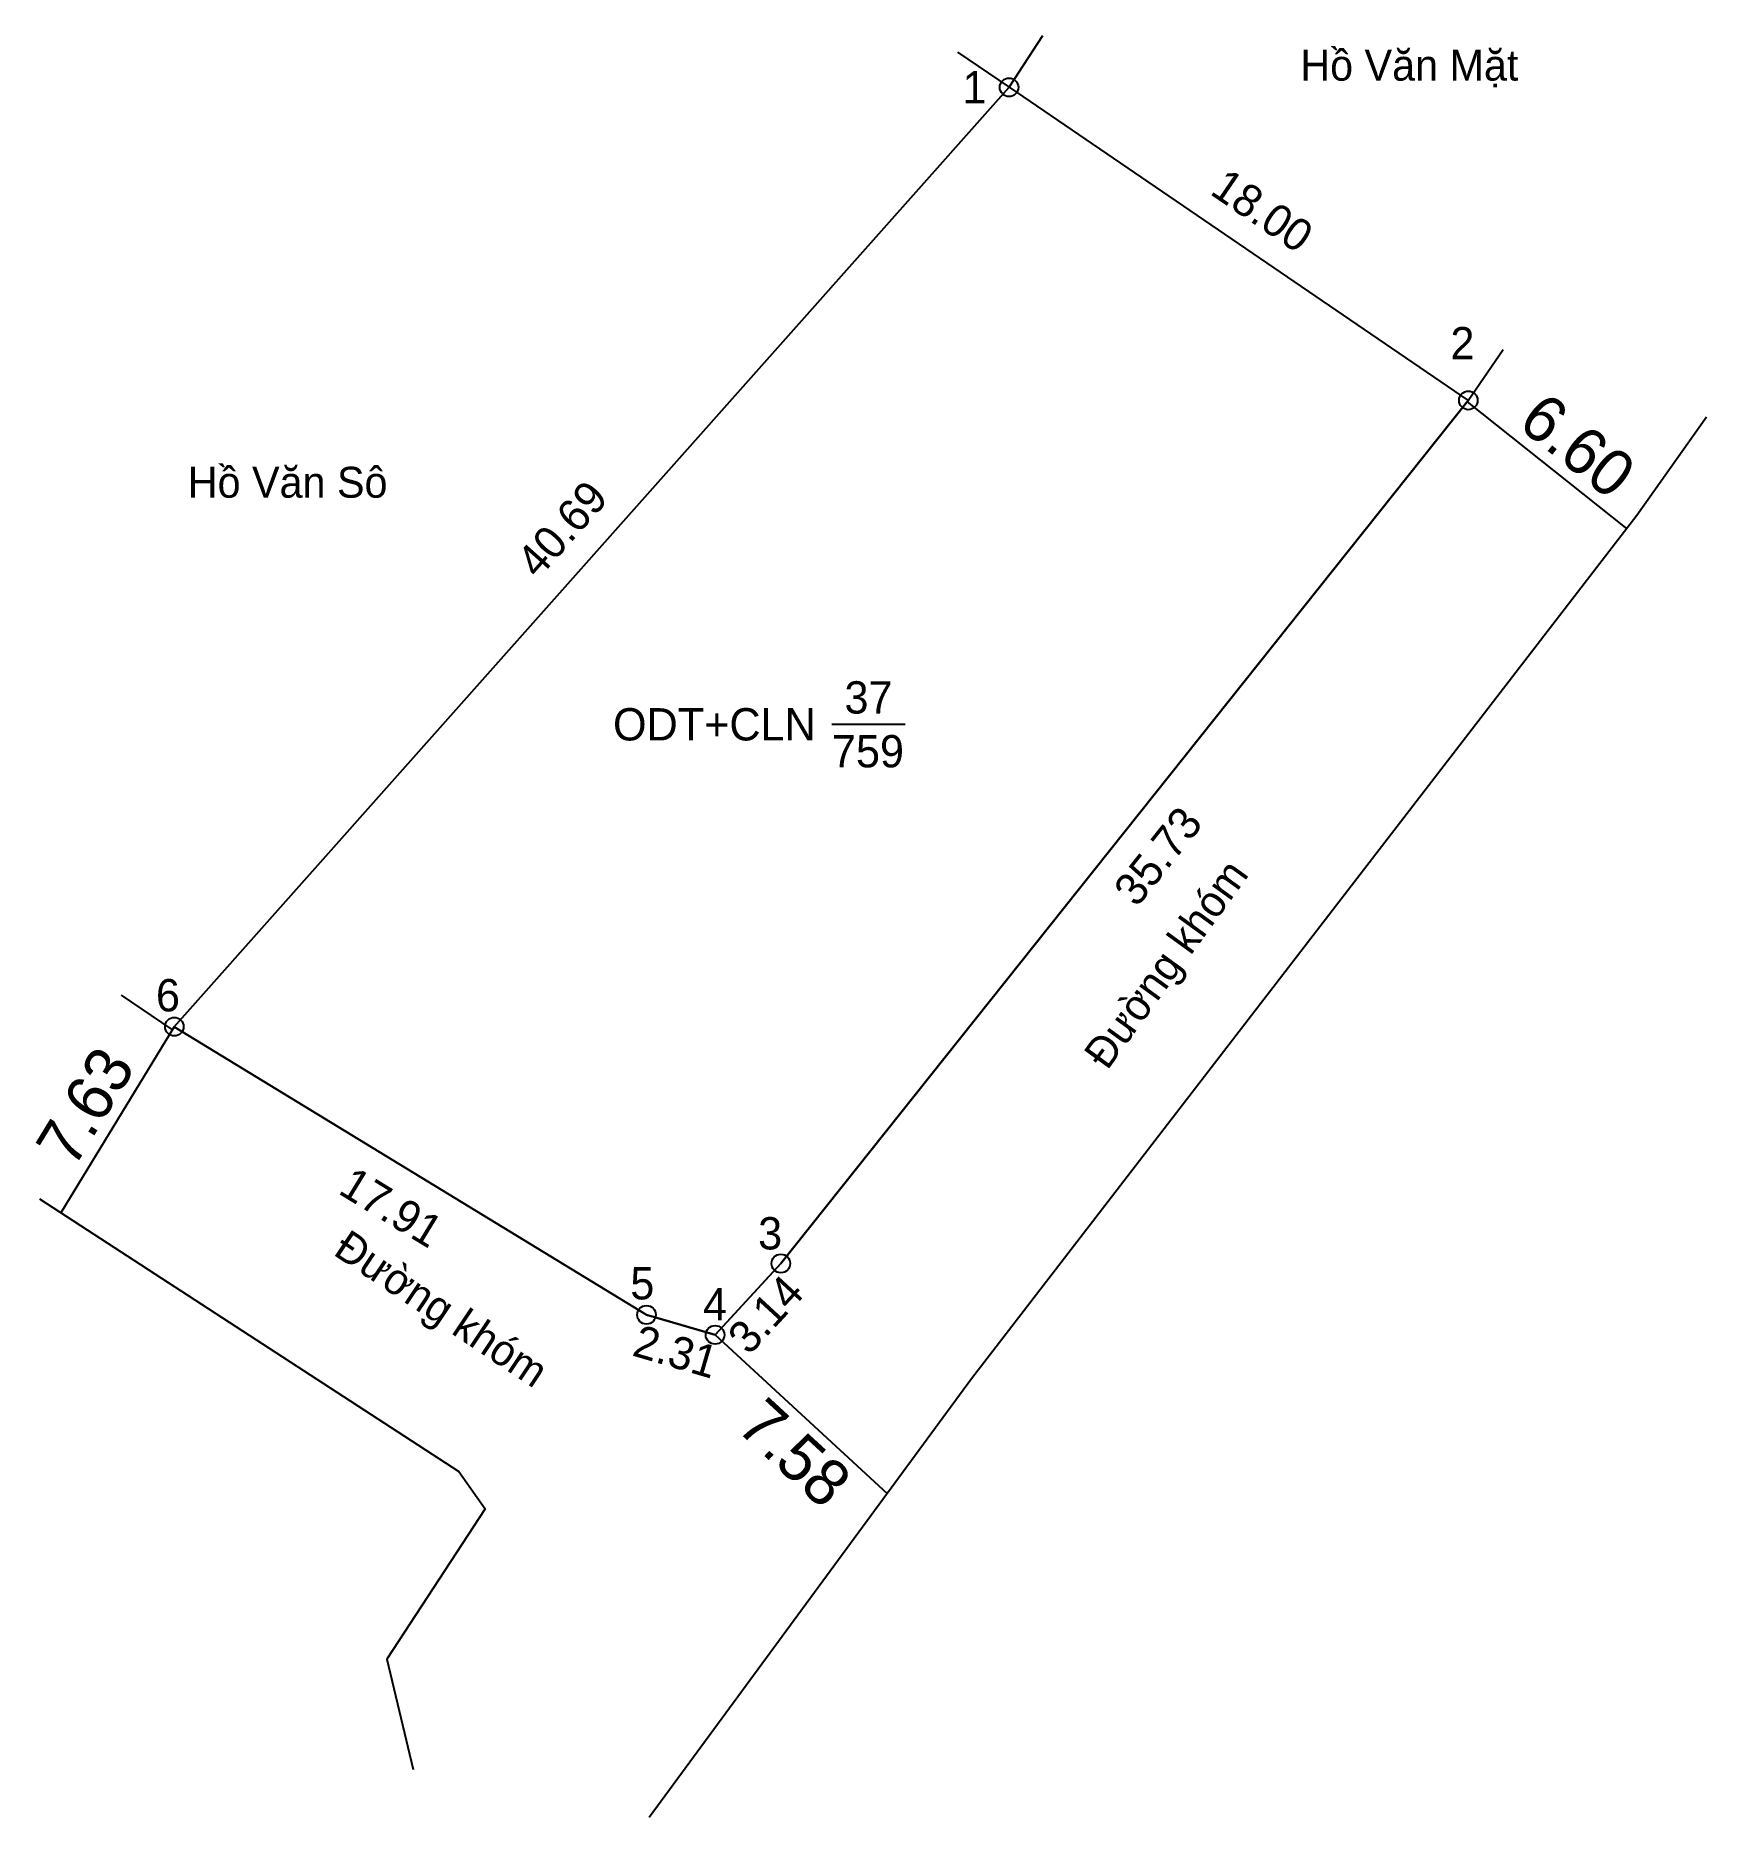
# Model space of a CAD drawing. Extents: x 535791.7 to 535845.8, y 1839206.7 to 1839264.4.
import ezdxf

# ---------------------------------------------------------------- set-up
doc = ezdxf.new("R2010")
doc.units = 0
for name, color, linetype in [('CanhThua', 7, 'Continuous'), ('ChieuDaiCanhThua', 7, 'Continuous'), ('Level 1', 7, 'Continuous'), ('Level 10', 7, 'Continuous'), ('Level 16', 7, 'Continuous'), ('MocDinhThua', 7, 'Continuous'), ('NhanDiaChinhThua', 7, 'Continuous'), ('SoHieuDinhThua', 7, 'Continuous')]:
    doc.layers.add(name, color=color, linetype=linetype)

msp = doc.modelspace()

# ---------------------------------------------------------------- linework, layer by layer
at = {"layer": 'CanhThua'}
for p, q in [((535796.22, 1839232.34), (535823.25, 1839262.76)), ((535823.25, 1839262.76), (535838.12, 1839252.62)), ((535838.12, 1839252.62), (535815.86, 1839224.67)), ((535811.51, 1839223.01), (535796.22, 1839232.34)), ((535815.86, 1839224.67), (535813.73, 1839222.36)), ((535813.73, 1839222.36), (535811.51, 1839223.01))]:
    msp.add_line(p, q, dxfattribs=at)
at = {"layer": 'Level 10'}
for p, q in [((535823.25, 1839262.76), (535824.338, 1839264.433)), ((535821.584, 1839263.896), (535823.25, 1839262.76)), ((535796.22, 1839232.34), (535823.25, 1839262.76)), ((535823.25, 1839262.76), (535838.12, 1839252.62)), ((535838.12, 1839252.62), (535839.245, 1839254.274)), ((535815.86, 1839224.67), (535838.12, 1839252.62)), ((535838.085, 1839252.576), (535843.25, 1839248.462)), ((535794.498, 1839233.356), (535796.14, 1839232.25)), ((535796.22, 1839232.34), (535792.541, 1839226.311)), ((535796.14, 1839232.25), (535796.22, 1839232.34)), ((535796.22, 1839232.34), (535811.51, 1839223.01)), ((535813.73, 1839222.36), (535815.86, 1839224.67)), ((535811.51, 1839223.01), (535813.73, 1839222.36)), ((535813.73, 1839222.36), (535819.3, 1839217.224))]:
    msp.add_line(p, q, dxfattribs=at)
for points in [[(535845.827, 1839252.077), (535843.58, 1839248.89)], [(535843.58, 1839248.89), (535822.03, 1839220.94), (535811.591, 1839206.735)], [(535843.58, 1839248.89), (535822.03, 1839220.94)], [(535791.85, 1839226.76), (535805.43, 1839217.93)], [(535791.85, 1839226.76), (535805.43, 1839217.93), (535806.29, 1839216.73), (535803.1, 1839211.86), (535803.955, 1839208.289)]]:
    msp.add_lwpolyline(points, dxfattribs=at)
at = {"layer": 'MocDinhThua'}
for centre in [(535823.25, 1839262.76), (535838.12, 1839252.62), (535796.22, 1839232.34), (535815.86, 1839224.67), (535811.51, 1839223.01), (535813.73, 1839222.36)]:
    msp.add_circle(centre, 0.301, dxfattribs=at)
at = {"layer": 'NhanDiaChinhThua'}
msp.add_line((535817.513, 1839242.132), (535819.886, 1839242.132), dxfattribs=at)

# ---------------------------------------------------------------- texts
at = {"layer": 'ChieuDaiCanhThua'}
for s, rotation, p in [('18.00', 325.70954, (535829.715, 1839259.324)), ('40.69', 48.37698, (535807.999, 1839246.806)), ('35.73', 51.46541, (535827.386, 1839236.174)), ('17.91', 328.60834, (535801.487, 1839226.96)), ('3.14', 47.32153, (535814.829, 1839221.672)), ('2.31', 343.68035, (535811.007, 1839221.701))]:
    msp.add_text(s, height=1.0457, rotation=rotation, dxfattribs=at).set_placement(p)
at = {"layer": 'Level 1'}
for s, rotation, p in [('6.60', 321.46541, (535839.673, 1839251.79)), ('7.63', 58.60834, (535792.957, 1839227.712)), ('7.58', 317.32153, (535814.371, 1839219.316))]:
    msp.add_text(s, height=1.5, rotation=rotation, dxfattribs=at).set_placement(p)
at = {"layer": 'Level 16'}
for s, p in [('Hồ Văn Mặt', (535832.679, 1839262.976)), ('Hồ Văn Sô', (535796.656, 1839249.47))]:
    msp.add_text(s, height=1, dxfattribs=at).set_placement(p)
for rotation, p in [(54.06082, (535826.426, 1839230.9)), (326.28921, (535801.327, 1839224.977))]:
    msp.add_text('Đường khóm', height=1, rotation=rotation, dxfattribs=at).set_placement(p)
at = {"layer": 'NhanDiaChinhThua'}
for s, p in [('37', (535817.92, 1839242.48)), ('ODT+CLN', (535810.425, 1839241.609)), ('759', (535817.514, 1839240.737))]:
    msp.add_text(s, height=1.0457, dxfattribs=at).set_placement(p)
at = {"layer": 'SoHieuDinhThua'}
for s, p in [('1', (535821.74, 1839262.237)), ('2', (535837.54, 1839253.952)), ('6', (535795.625, 1839232.835)), ('3', (535815.124, 1839225.126)), ('5', (535810.986, 1839223.508)), ('4', (535813.341, 1839222.827))]:
    msp.add_text(s, height=1.046, dxfattribs=at).set_placement(p)

doc.saveas('drawing.dxf')
